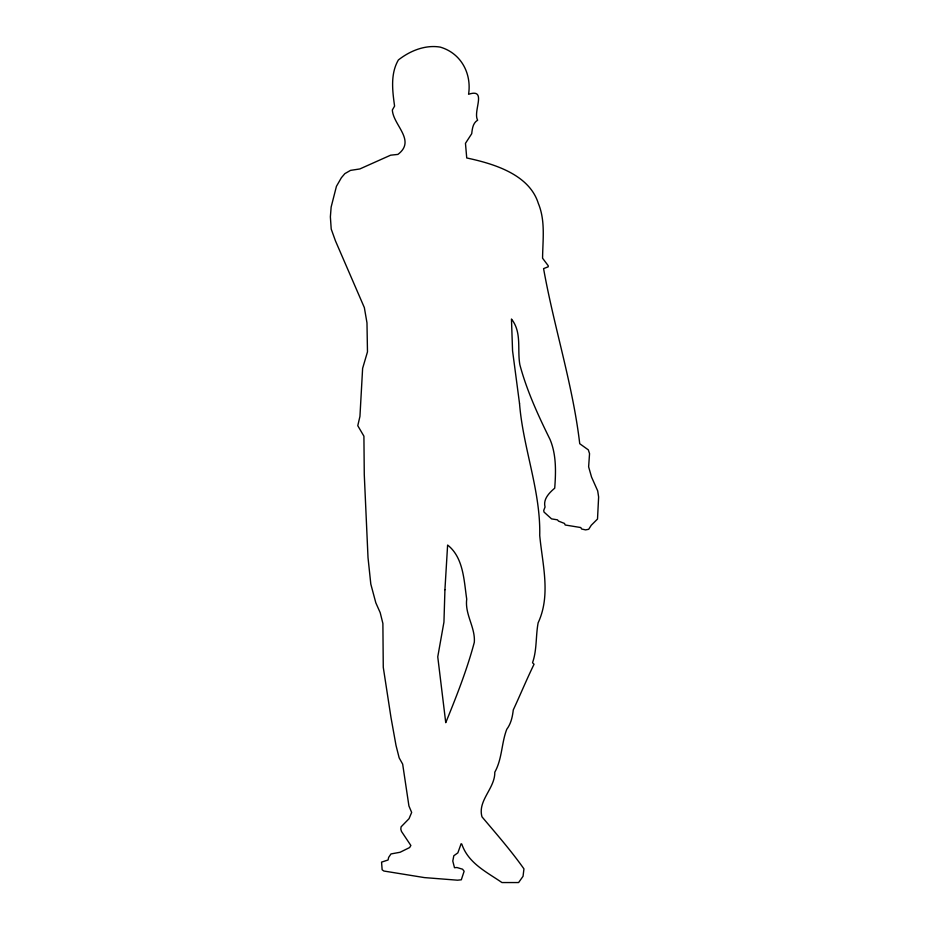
<?xml version="1.0" encoding="UTF-8"?>
<svg xmlns="http://www.w3.org/2000/svg" width="929" height="929" viewBox="0 0 929 929"><rect width="100%" height="100%" fill="white"/><g stroke="black" fill="none" stroke-linecap="round" stroke-linejoin="round"><path stroke-width="1.39" d="M519.543 403.685C523.004 447.836 540.736 490.733 539.726 535.476C542.42 564.356 551.06 595.129 538.135 622.813C535.65 635.993 537.043 650.01 532.526 662.714L534.047 664.247C526.72 679.285 520.321 694.753 513.272 709.93C512.471 716.758 511.055 723.552 506.758 729.3C501.439 743.072 502.252 758.784 494.797 772.196C495.122 788.407 477.39 800.519 481.977 816.823C496.33 833.847 511.043 850.616 523.944 868.87L523.05 876.279L518.603 882.55L501.962 882.55C486.703 872.029 468.286 863.296 461.806 844.113L461.132 843.729L457.858 852.857L453.816 855.748L452.783 861.055L454.49 867.709L456.963 867.523L462.561 869.207L464.128 871.263L461.307 879.798L457.532 880.193L424.379 877.591L383.898 871.03L382.144 869.788L381.564 862.124L388.09 859.987L388.624 857.432L390.993 853.937L400.085 852.265L409.631 847.55L410.862 845.483L401.491 831.455L400.805 829.132L401.096 826.833L409.039 818.693L411.663 812.434L408.923 805.966L402.663 764.114L399.168 757.878L396.021 745.464L391.004 717.606L383.271 667.312L382.887 623.475L380.205 612.687L375.827 602.828L370.81 584.086L368.012 557.609L364.273 474.58L363.913 436.177L357.77 425.691L359.941 416.401L362.624 368.348L367.478 351.859L366.978 322.874L364.354 307.627L335.439 240.843L331.212 229.045L330.376 216.852L331.142 207.062L336.437 186.323L341.384 177.729L344.845 173.642L350.523 170.379L359.813 168.962L390.644 155.178L397.902 154.411C416.424 140.5 393.153 125.171 392.352 109.982L394.581 106.115C392.479 90.833 390.238 73.983 398.367 59.979C410.072 50.793 425.227 44.604 440.265 47.112C461.132 53.243 471.769 73.519 468.576 94.282C487.597 87.965 472.594 111.387 477.645 120.178C472.815 123.069 472.327 128.736 471.711 133.706L465.464 143.333L466.73 157.965C493.496 163.678 529.158 174.234 538.297 203.323C545.578 220.858 542.745 239.845 542.571 258.216L548.215 265.717L548.238 266.774L543.581 268.62C554.021 327.205 572.821 384.664 579.731 443.714L588.324 449.868L589.543 453.654L588.626 466.822L591.541 477.053L597.695 490.884L598.624 496.992L597.51 519.044L591.262 525.245L588.684 529.298L585.572 529.878L581.6 529.007L580.776 527.544L565.169 524.99L564.507 523.445L558.526 521.111L557.435 519.834L551.559 518.881L543.976 512.018L543.744 510.358L545.056 507.025C542.919 499.163 549.271 492.811 554.718 488.178C555.914 472.129 556.459 454.804 550.061 439.51C538.17 415.379 526.824 390.784 519.857 364.737C517.128 349.316 522.052 332.35 511.461 319.03L512.564 350.837L519.543 403.685M444.933 589.706L443.946 622.105L437.756 656.838L445.746 722.681C456.487 696.39 467.008 669.763 474.313 642.299C475.439 627.272 464.721 614.475 466.718 599.135C463.943 580.544 463.594 557.621 447.615 545.044L444.933 589.706"/></g></svg>
